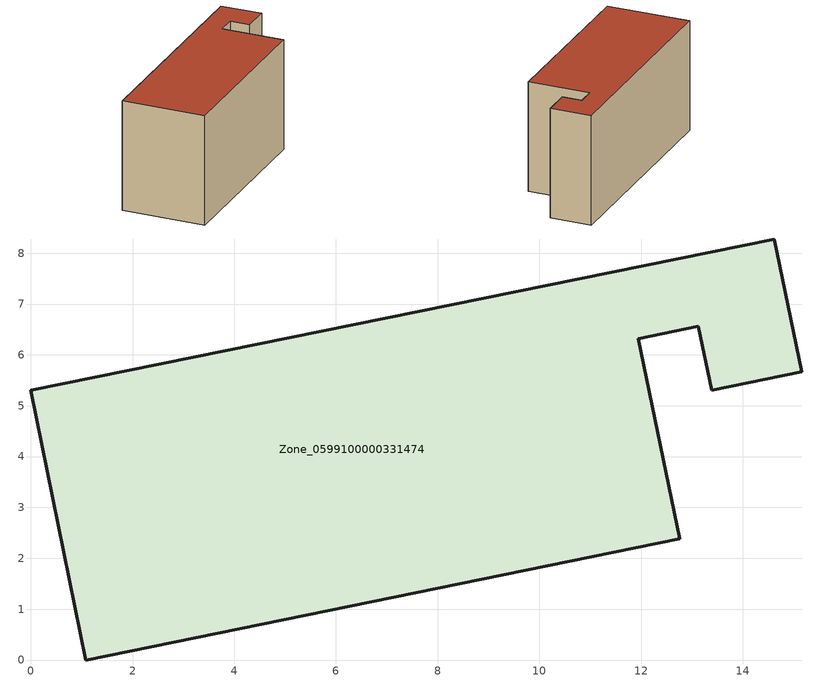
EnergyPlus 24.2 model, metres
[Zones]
Zone_0599100000331474
 floor ground (C_G): 1.08,0 0,5.3 14.62,8.28 15.16,5.67 13.39,5.3 13.13,6.56 11.95,6.32 12.76,2.38 z0
 wall outside (C_F): 13.13,6.56 13.39,5.3 15.16,5.67 14.62,8.28 0,5.3 1.08,0 12.76,2.38 11.95,6.32 13.13,6.56 z0:7.21
 roof outside (C_R): 1.08,0 12.76,2.38 11.95,6.32 13.13,6.56 13.39,5.3 15.16,5.67 14.62,8.28 0,5.3 z7.21
[BUILDING]
Pand.0599100000331474: North Axis=0; Terrain=City; Loads Convergence Tolerance Value=0.04; Temperature Convergence Tolerance Value=0.4; Solar Distribution=FullExterior; Maximum Number of Warmup Days=25; Minimum Number of Warmup Days=1
[Site:Location]
Rotterdam.The.Hague.AP_ZH_NLD Design_Conditions: Latitude=51.96; Longitude=4.45; Time Zone=1; Elevation=-4.5
[SITE:GROUNDTEMPERATURE:BUILDINGSURFACE]
18, 18, 18, 18, 18, 18, 18, 18, 18, 18, 18, 18
[MATERIAL] Thermal Absorptance=0.9; Solar Absorptance=0.7; Visible Absorptance=0.7
Name | Roughness | Thickness | Conductivity | Density | Specific Heat
G.TI.1975-1991 | MediumSmooth | 0.15 | 0.288461 | 540 | 1210
F.TI.1975-1991 | Rough | 0.3 | 0.230769 | 1920 | 840
R.TI.1975-1991 | MediumRough | 0.2 | 0.153846 | 1500 | 1000
[CONSTRUCTION]
C_G: G.TI.1975-1991
C_F: F.TI.1975-1991
C_R: R.TI.1975-1991
[ZONE]
Zone_0599100000331474: Type=1; Multiplier=1; Ceiling Height=Autocalculate; Volume=Autocalculate; Floor Area=autocalculate; Part of Total Floor Area=Yes
[ZONEINFILTRATION:DESIGNFLOWRATE]
Infil_Zone_0599100000331474: Zone or ZoneList or Space or SpaceList=Zone_0599100000331474; Schedule=AlwaysOn; Design Flow Rate Calculation Method=Flow/Area; Flow Rate per Floor Area=0.003; Constant Term Coefficient=1; Temperature Term Coefficient=0; Velocity Term Coefficient=0; Velocity Squared Term Coefficient=0
[HVACTEMPLATE:ZONE:IDEALLOADSAIRSYSTEM]
Zone_0599100000331474: Maximum Heating Supply Air Temperature=50; Minimum Cooling Supply Air Temperature=13; Maximum Heating Supply Air Humidity Ratio=0.0156; Minimum Cooling Supply Air Humidity Ratio=0.0077; Heating Limit=NoLimit; Cooling Limit=NoLimit; Dehumidification Control Type=ConstantSensibleHeatRatio; Cooling Sensible Heat Ratio=0.7; Dehumidification Setpoint=60; Humidification Control Type=None; Humidification Setpoint=30; Outdoor Air Method=None; Outdoor Air Flow Rate per Person=0.00944; Outdoor Air Flow Rate per Zone Floor Area=0; Outdoor Air Flow Rate per Zone=0; Demand Controlled Ventilation Type=None; Outdoor Air Economizer Type=NoEconomizer; Heat Recovery Type=None; Sensible Heat Recovery Effectiveness=0.7; Latent Heat Recovery Effectiveness=0.65
[ZONECONTROL:THERMOSTAT]
ThermostatControl_Zone_0599100000331474: Zone or ZoneList=Zone_0599100000331474; Control Type Schedule=DualSetpointControlType; Control 1=Thermostat_Zone_0599100000331474; Temperature Difference Between Cutout And Setpoint=0
[THERMOSTATSETPOINT:DUALSETPOINT]
Thermostat_Zone_0599100000331474: Heating Setpoint Temperature Schedule=HeatingSetpoint_Zone_0599100000331474; Cooling Setpoint Temperature Schedule=CoolingSetpoint_Zone_0599100000331474
[SCHEDULE:COMPACT]
HeatingSetpoint_Zone_0599100000331474: Through: 12/31, For: AllDays, Until: 24:00, 21
CoolingSetpoint_Zone_0599100000331474: Through: 12/31, For: AllDays, Until: 24:00, 24
DualSetpointControlType: Through: 12/31, For: AllDays, Until: 24:00, 4
AlwaysOn: Through: 12/31, For: AllDays, Until: 24:00, 1
